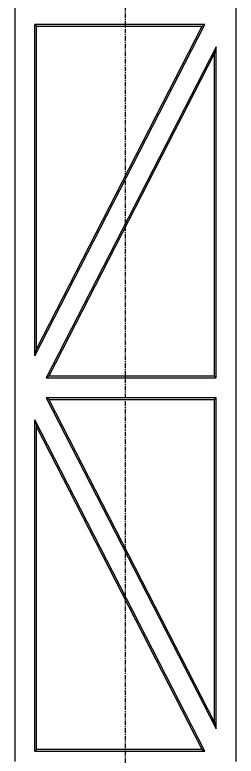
# Model space of a CAD drawing. Extents: x -268 to 907, y 393 to 1224.
# Drawn here: x 238.7 to 260.7, y 658.5 to 732 of the extents above; entities that cross this region are included whole.
import ezdxf

# ---------------------------------------------------------------- set-up
doc = ezdxf.new("R2010")
doc.units = 0
doc.header["$LTSCALE"] = 1.21
doc.header["$MEASUREMENT"] = 0
doc.linetypes.add('CENTER', pattern=[0.6, 0.375, -0.075, 0.075, -0.075])
doc.layers.get('0').update_dxf_attribs({"linetype": 'CONTINUOUS'})

msp = doc.modelspace()

# ---------------------------------------------------------------- linework, layer by layer
at = {"color": 1, "linetype": 'CENTER'}
msp.add_line((249.66401, 635.19808), (249.66401, 1018.89201), dxfattribs=at)
at = {"color": 7, "linetype": 'Continuous'}
for p, q in [((238.66401, 806.04504), (238.66401, 657.99808)), ((260.66401, 657.99808), (260.66401, 806.04504)), ((257.53952, 731.02156), (240.66401, 731.02156)), ((240.66401, 731.02156), (240.82124, 730.86434)), ((240.66401, 698.20808), (240.66401, 731.02156)), ((240.66401, 698.20808), (257.53952, 731.02156)), ((240.82124, 730.86434), (257.28186, 730.86434)), ((240.82124, 698.85757), (240.82124, 730.86434)), ((240.82124, 698.85757), (257.28186, 730.86434)), ((257.28186, 730.86434), (257.53952, 731.02156)), ((258.66401, 728.83504), (241.78851, 696.02156)), ((258.66401, 728.83504), (258.50679, 728.18556)), ((258.66401, 696.02156), (258.66401, 728.83504)), ((258.50679, 728.18556), (242.04616, 696.17879)), ((258.50679, 696.17879), (258.50679, 728.18556)), ((240.66401, 698.20808), (240.82124, 698.85757)), ((242.04616, 696.17879), (241.78851, 696.02156)), ((241.78851, 696.02156), (258.66401, 696.02156)), ((258.50679, 696.17879), (242.04616, 696.17879)), ((258.66401, 696.02156), (258.50679, 696.17879)), ((258.66401, 694.02156), (241.78851, 694.02156)), ((242.04616, 693.86434), (241.78851, 694.02156)), ((241.78851, 694.02156), (258.66401, 661.20808)), ((242.04616, 693.86434), (258.50679, 693.86434)), ((242.04616, 693.86434), (258.50679, 661.85757)), ((258.66401, 694.02156), (258.50679, 693.86434)), ((258.50679, 661.85757), (258.50679, 693.86434)), ((258.66401, 661.20808), (258.66401, 694.02156)), ((257.53952, 659.02156), (240.66401, 691.83504)), ((240.66401, 691.83504), (240.82124, 691.18556)), ((240.66401, 659.02156), (240.66401, 691.83504)), ((257.28186, 659.17879), (240.82124, 691.18556)), ((240.82124, 659.17879), (240.82124, 691.18556)), ((258.66401, 661.20808), (258.50679, 661.85757)), ((240.66401, 659.02156), (240.82124, 659.17879)), ((257.28186, 659.17879), (240.82124, 659.17879)), ((257.28186, 659.17879), (257.53952, 659.02156)), ((240.66401, 659.02156), (257.53952, 659.02156))]:
    msp.add_line(p, q, dxfattribs=at)

doc.saveas('drawing.dxf')
